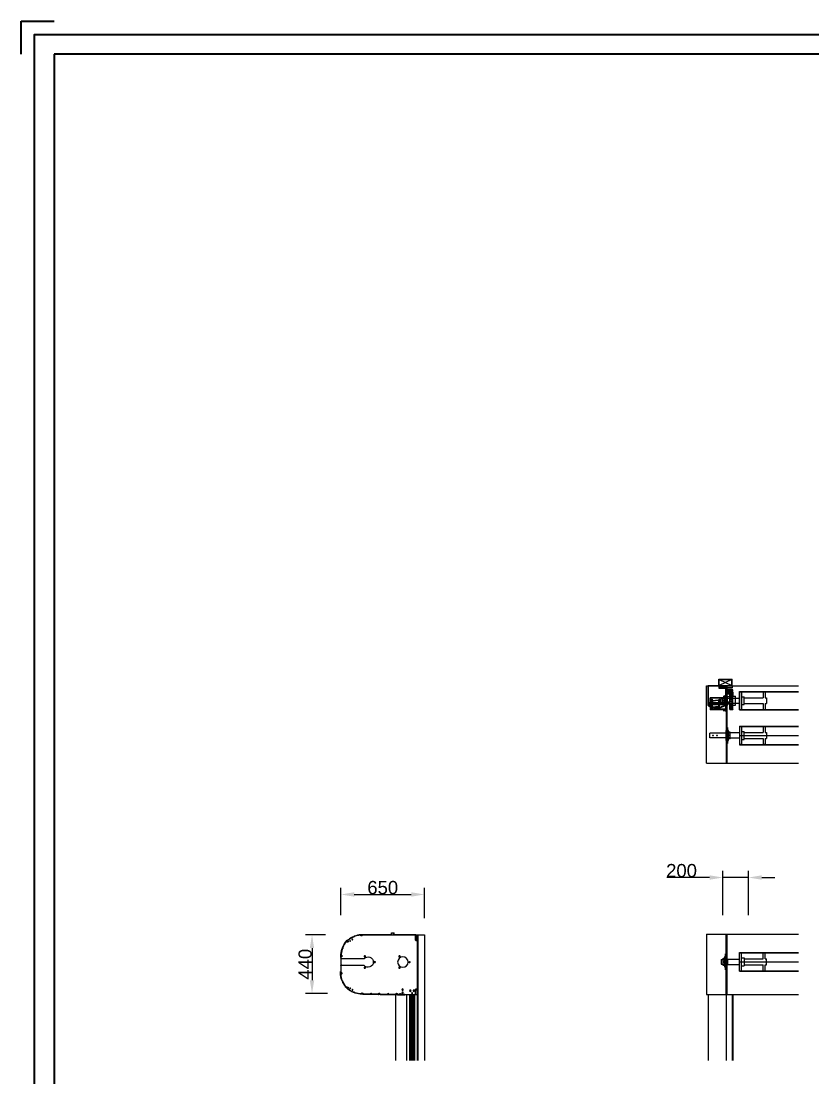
# Model space of a CAD drawing. Header units: millimetres. Extents: x 150937 to 394412, y 327166 to 584759.
# Drawn here: x 259113 to 265099, y 362355 to 370347 of the extents above; entities that cross this region are included whole.
import ezdxf

# ---------------------------------------------------------------- set-up
doc = ezdxf.new("R2010")
doc.units = ezdxf.units.MM
doc.linetypes.add('CENTER', pattern=[50.8, 31.75, -6.35, 6.35, -6.35])
doc.layers.add('4윤곽선', color=5, linetype='Continuous', lineweight=70)
doc.styles.get("Standard").update_dxf_attribs({"font": 'arial.ttf'})
doc.dimstyles.new('ISO-25', dxfattribs={"dimtxt": 2.5, "dimasz": 2.5, "dimexe": 1.25, "dimexo": 0.625, "dimtad": 1, "dimtxsty": 'Standard', "dimcen": 2.5, "dimadec": 0, "dimazin": 0, "dimtfac": 1, "dimtmove": 0, "dimatfit": 3, "dimfxl": 0, "dimarcsym": 0})

# ---------------------------------------------------------------- blocks, each defined once
blk = doc.blocks.new('shaft_Gear')
for p, q in [((-195, 22.5), (-205, 22.5)), ((-205, -22.5), (-205, 22.5)), ((-195, 22.5), (-195, 67)), ((-180, 67), (-195, 67)), ((-180, 22.5), (-180, 67)), ((-35, 22.5), (-180, 22.5)), ((-15, 30), (-35, 30)), ((-35, 30), (-35, -30)), ((-15, -67), (-15, 67)), ((0, 67), (-15, 67)), ((0, -67), (0, 67)), ((30, 20), (0, 20)), ((90, 20), (30, 20)), ((90, 20), (90, -20)), ((137.4, 17.5), (90, 17.5)), ((137.4, 17.5), (137.4, -17.5)), ((-195, -22.5), (-205, -22.5)), ((-195, -67), (-195, -22.5)), ((-180, -67), (-195, -67)), ((-35, -22.5), (-180, -22.5)), ((-180, -67), (-180, -22.5)), ((-15, -30), (-35, -30)), ((0, -67), (-15, -67)), ((30, -20), (0, -20)), ((90, -20), (30, -20)), ((137.4, -17.5), (90, -17.5))]:
    blk.add_line(p, q)
blk = doc.blocks.new('PF207')
at = {"color": 7, "linetype": 'Continuous', "lineweight": 25}
for p, q in [((-19.1, 37.4), (-19.1, 0)), ((-19.1, 0), (-19.1, -37.4)), ((-12.2, 0), (-19.1, 0)), ((-6.9, 61.1), (-12.2, 61.1)), ((-12.2, 0), (-12.2, 61.1)), ((-6.9, 0), (-12.2, 0)), ((-12.2, -61.1), (-12.2, 0)), ((-6.9, 61.1), (-6.9, 0)), ((-6.9, 0), (-6.9, -61.1)), ((0, 0), (-6.9, 0)), ((0, 0), (0, 37.4)), ((0, -37.4), (0, 0)), ((-12.2, -61.1), (-6.9, -61.1))]:
    blk.add_line(p, q, dxfattribs=at)
for start, end in [(93.91989, 104.27026), (75.72974, 86.08011), (255.72974, 266.08011), (273.91989, 284.27026)]:
    blk.add_arc((-9.5, 0), 38.6, start, end, dxfattribs=at)
blk = doc.blocks.new('SB207')
at = {"color": 7, "linetype": 'Continuous', "lineweight": 25}
for p, q in [((-32, 23.8), (-32, -23.8)), ((-30.9, 24.9), (-28.5, 24.9)), ((-30.9, 24.9), (-30.9, -24.9)), ((-28.4, 26.5), (-28.3, 26.6)), ((-28.4, 26.5), (-24.3, 26.5)), ((-28.4, 24.9), (-28.4, 26.5)), ((-28.4, 0), (-28.3, 0)), ((-28.3, 26.6), (-24.4, 26.6)), ((-27.8, 0), (-27.1, 1.3)), ((-27.1, -1.3), (-27.8, 0)), ((-27.1, 1.3), (-25.6, 1.3)), ((-25.6, 1.3), (-24.8, 0)), ((-24.8, 0), (-25.6, -1.3)), ((-24.3, 26.5), (-24.4, 26.6)), ((-24.3, 0), (-24.4, 0)), ((-24.3, 24.9), (-24.3, 26.5)), ((-24.2, 24.9), (-17, 24.9)), ((-17, 33.9), (-17, -33.9)), ((-15.7, 17.4), (-15.7, 17.3)), ((-14.1, 17.5), (-14.1, 17.4)), ((0, 33.9), (0, -33.9)), ((-30.9, -24.9), (-17, -24.9)), ((-25.6, -1.3), (-27.1, -1.3))]:
    blk.add_line(p, q, dxfattribs=at)
at = {"color": 8, "linetype": 'Continuous', "lineweight": 25, "flags": 128}
for points in [[(-14.9, 17.8), (-15.1, 17.8), (-15.3, 17.7), (-15.5, 17.6), (-15.6, 17.5), (-15.7, 17.4)], [(-14.9, 17.8), (-14.6, 17.8), (-14.4, 17.7), (-14.2, 17.6), (-14.1, 17.5), (-14.1, 17.4)]]:
    blk.add_lwpolyline(points, dxfattribs=at)
at = {"color": 7, "linetype": 'Continuous', "lineweight": 25}
for centre, radius, start, end in [((-30.9, 23.8), 1.11, 90, 180), ((-26.3, 0), 2.08, 0, 180), ((-26.3, 0), 2.08, 180, 0), ((-26.3, 0), 1.97, 0, 180), ((-26.3, 0), 1.97, 180, 0), ((-8.5, 17.9), 18.1, 113.39444, 118.07249), ((-14.9, 17.4), 0.797, 36.22504, 180), ((-14.9, 17.4), 0.797, 180, 217.84215), ((-8.5, 17.9), 18.1, 61.92751, 107.98835), ((-30.9, -23.8), 1.11, 180, 270), ((-8.5, -17.9), 18.1, 241.92751, 298.07249)]:
    blk.add_arc(centre, radius, start, end, dxfattribs=at)
for points, knots in [([(-28.5, 24.9), (-28.5, 24.9), (-28.5, 24.9), (-28.4, 24.9), (-28.4, 24.9), (-28.4, 24.9), (-28.4, 24.9), (-28.3, 24.9), (-28.2, 24.9), (-28.1, 24.9), (-27.9, 24.9), (-27.5, 24.8), (-27.2, 24.8), (-26.8, 24.8), (-26.4, 24.8), (-25.9, 24.8), (-25.5, 24.8), (-25.2, 24.8), (-24.8, 24.9), (-24.6, 24.9), (-24.5, 24.9), (-24.4, 24.9), (-24.3, 24.9), (-24.2, 24.9), (-24.2, 24.9), (-24.2, 24.9)], [0, 0, 0, 0, 0.020614, 0.041068, 0.061446, 0.081834, 0.102318, 0.122983, 0.153783, 0.184691, 0.246129, 0.307831, 0.369636, 0.432049, 0.494822, 0.557905, 0.621181, 0.684275, 0.747518, 0.810551, 0.842266, 0.87388, 0.916083, 0.957875, 1, 1, 1, 1]), ([(-24.2, 0), (-24.2, 0), (-24.2, 0.1), (-24.2, 0.3), (-24.2, 0.4), (-24.3, 0.5), (-24.3, 0.7), (-24.4, 0.9), (-24.6, 1.2), (-24.8, 1.5), (-25.1, 1.8), (-25.5, 2), (-25.9, 2.1), (-26.3, 2.1), (-26.7, 2.1), (-27.2, 2), (-27.5, 1.8), (-27.8, 1.5), (-28.1, 1.2), (-28.3, 0.9), (-28.4, 0.5), (-28.4, 0.3), (-28.5, 0.1), (-28.5, 0)], [0, 0, 0, 0, 0.020773, 0.041403, 0.061978, 0.082586, 0.103316, 0.124254, 0.186582, 0.249087, 0.311667, 0.374552, 0.437154, 0.499776, 0.561731, 0.625149, 0.687977, 0.750478, 0.81314, 0.875618, 0.917329, 0.958553, 1, 1, 1, 1]), ([(-28.5, 0), (-28.5, 0), (-28.5, -0.1), (-28.4, -0.3), (-28.4, -0.4), (-28.4, -0.5), (-28.3, -0.7), (-28.3, -0.9), (-28.1, -1.2), (-27.8, -1.5), (-27.5, -1.8), (-27.2, -2), (-26.8, -2.1), (-26.3, -2.1), (-25.9, -2.1), (-25.5, -2), (-25.1, -1.8), (-24.8, -1.5), (-24.6, -1.2), (-24.4, -0.9), (-24.3, -0.5), (-24.2, -0.3), (-24.2, -0.1), (-24.2, 0)], [0, 0, 0, 0, 0.02078, 0.041417, 0.061999, 0.082615, 0.103352, 0.124298, 0.186627, 0.249133, 0.3117, 0.374573, 0.437162, 0.499771, 0.561713, 0.625118, 0.687934, 0.750423, 0.813087, 0.875567, 0.917295, 0.958536, 1, 1, 1, 1]), ([(-15.7, 34.5), (-15.7, 34.5), (-15.7, 34.5), (-15.7, 34.5), (-15.6, 34.5), (-15.6, 34.5), (-15.5, 34.6), (-15.4, 34.6), (-15.2, 34.7), (-14.9, 34.8), (-14.6, 34.9), (-14.3, 35), (-14.2, 35.1), (-14.1, 35.1), (-14.1, 35.1), (-14.1, 35.1), (-14.1, 35.1)], [0, 0, 0, 0, 0.029313, 0.058422, 0.08764, 0.117277, 0.177636, 0.23897, 0.36673, 0.499166, 0.631346, 0.75887, 0.820337, 0.881188, 0.940729, 1, 1, 1, 1]), ([(-15.7, 17.3), (-15.7, 17.2), (-15.7, 17.2), (-15.7, 17.1), (-15.6, 17.1), (-15.6, 17), (-15.5, 16.9), (-15.4, 16.8), (-15.2, 16.7), (-14.9, 16.7), (-14.6, 16.8), (-14.3, 17), (-14.2, 17.2), (-14.1, 17.3), (-14.1, 17.4), (-14.1, 17.5), (-14.1, 17.6)], [0, 0, 0, 0, 0.02938, 0.058534, 0.087777, 0.117425, 0.177607, 0.238635, 0.366691, 0.49907, 0.631513, 0.759071, 0.820663, 0.881746, 0.940965, 1, 1, 1, 1]), ([(-14.1, 17.6), (-14.1, 17.6), (-14.1, 17.7), (-14.1, 17.8), (-14.2, 17.9), (-14.3, 18), (-14.4, 18), (-14.4, 18)], [0, 0, 0, 0, 0.196219, 0.397516, 0.604694, 0.818489, 1, 1, 1, 1])]:
    blk.add_open_spline(points, degree=3, knots=knots, dxfattribs=at)
blk = doc.blocks.new('bearing_pf207')
for name, p in [('SB207', (-1, 0)), ('PF207', (0, 0))]:
    blk.add_blockref(name, p)
blk = doc.blocks.new('C3DRUMLEFT')
for p, q in [((-194.4, 455.8), (501.7, 455.8)), ((-194.4, 455.8), (-194.4, 0)), ((-45, 0), (-45, 455.8)), ((-45, 455.8), (-45, 0)), ((-40, 0), (-40, 455.8)), ((-40, 455.8), (-40, 0)), ((55.6, 176.8), (55.6, 316.8)), ((55.6, 316.8), (501.7, 316.8)), ((55.6, 314.3), (501.7, 314.3)), ((55.6, 246.8), (501.7, 246.8)), ((55.6, 179.3), (501.7, 179.3)), ((55.6, 176.8), (501.7, 176.8)), ((-194.4, 0), (501.7, 0)), ((-180.6, 0), (-180.6, -500)), ((-44.8, 0), (-44.8, -500)), ((0, 0), (0, -500)), ((5.6, 0), (5.6, -500))]:
    blk.add_line(p, q)
at = {"xscale": -1}
blk.add_blockref('shaft_Gear', (55.6, 246.8), dxfattribs=at)
blk.add_blockref('bearing_pf207', (-38.1, 246.8))
blk = doc.blocks.new('sddcccc')
at = {"ltscale": 0.5}
for p, q in [((-32118.7, 13915), (-32118.7, 13914.1)), ((-32112.9, 13915.3), (-32118.4, 13915.3)), ((-32103.6, 13913.7), (-32118.4, 13913.8)), ((-32112.9, 13915.3), (-32112.4, 13914.8)), ((-32112.4, 13914.8), (-32111.9, 13915.3)), ((-32097.7, 13915.3), (-32111.9, 13915.3)), ((-32109.3, 13908.7), (-32109.3, 13909.2)), ((-32107.3, 13909.1), (-32107.3, 13908.6)), ((-32103.9, 13909.5), (-32106.8, 13909.6)), ((-32106.6, 13911.6), (-32103.8, 13911.5)), ((-32100.2, 13913.5), (-32038.9, 13913.5)), ((-32097.7, 13915.3), (-31973.6, 13915.3)), ((-32038.4, 13908.5), (-32038.4, 13913)), ((-32035.4, 13913), (-32035.4, 13908.5)), ((-32034.9, 13913.5), (-31973.5, 13913.5))]:
    blk.add_line(p, q, dxfattribs=at)
for centre, radius, start, end in [((-32118.4, 13915), 0.3, 90, 181.15622), ((-32118.4, 13914.1), 0.3, 180, 269.67136), ((-32106.8, 13909.1), 2.5, 86.60979, 176.60979), ((-32108.3, 13908.7), 1, 176.60979, 356.60979), ((-32106.8, 13909.1), 0.5, 86.60979, 176.60979), ((-32103.7, 13912.5), 3, 266.60979, 4.823), ((-32103.8, 13912.6), 1.11, 272.01301, 81.28653), ((-32099.8, 13912.6), 0.901, 112.32863, 173.60781), ((-32038.9, 13913), 0.5, 0, 90), ((-32036.9, 13908.5), 1.5, 180, 0), ((-32034.9, 13913), 0.5, 90, 180), ((-31973.6, 13914.4), 0.907, 270, 89.99748)]:
    blk.add_arc(centre, radius, start, end, dxfattribs=at)
blk = doc.blocks.new('fqwf')
for p, q in [((-32378.8, 14018.3), (-32378.8, 14019.2)), ((-32363.8, 14019.6), (-32378.5, 14019.5)), ((-32373, 14018), (-32378.5, 14018)), ((-32373, 14018), (-32372.5, 14018.5)), ((-32372.5, 14018.5), (-32372.1, 14018)), ((-32357.8, 14018), (-32372.1, 14018)), ((-32369.5, 14024.5), (-32369.4, 14024)), ((-32367.4, 14024.1), (-32367.5, 14024.6)), ((-32364, 14023.8), (-32366.9, 14023.7)), ((-32366.8, 14021.7), (-32363.9, 14021.8)), ((-32339, 14019.8), (-32360.3, 14019.8)), ((-32357.8, 14018), (-32303.7, 14018)), ((-32338.5, 14024.8), (-32338.5, 14020.3)), ((-32335.5, 14020.3), (-32335.5, 14024.8)), ((-32303.8, 14019.8), (-32335, 14019.8))]:
    blk.add_line(p, q)
for centre, radius, start, end in [((-32378.5, 14019.2), 0.3, 90.32864, 180), ((-32378.5, 14018.3), 0.3, 178.84378, 270), ((-32368.5, 14024.6), 1, 3.39021, 183.39021), ((-32366.9, 14024.2), 2.5, 183.39021, 273.39021), ((-32366.9, 14024.2), 0.5, 183.39021, 273.39021), ((-32363.8, 14020.8), 3, 355.177, 93.39021), ((-32363.9, 14020.7), 1.11, 278.71347, 87.98699), ((-32359.9, 14020.6), 0.901, 186.39219, 247.67137), ((-32339, 14020.3), 0.5, 270, 0), ((-32337, 14024.8), 1.5, 0, 180), ((-32335, 14020.3), 0.5, 180, 270), ((-32303.7, 14018.9), 0.907, 270.00252, 95.57572)]:
    blk.add_arc(centre, radius, start, end)
blk = doc.blocks.new('drum up cover')
for p, q in [((-248.4, 1.2), (-476.8, 1.2)), ((-476.8, 1.2), (-476.8, 0)), ((-247.2, 0), (-476.8, 0)), ((-411.8, 0), (-247.2, 0)), ((-228.4, 16.2), (-248.4, 16.2)), ((-248.4, 1.2), (-248.4, 16.2)), ((-229.6, 15), (-247.2, 15)), ((-247.2, 0), (-247.2, 15)), ((-229.6, 0), (-229.6, 15)), ((-229.6, 0), (0, 0)), ((0, 0), (-229.6, 0)), ((-228.4, 1.2), (-228.4, 16.2)), ((0, 1.2), (-228.4, 1.2)), ((0, 1.2), (0, 0))]:
    blk.add_line(p, q)
blk = doc.blocks.new('side')
for p, q in [((-113.5, 161.6), (-98.4, 161.6)), ((-113.4, 161.6), (-113.4, -202.4)), ((-108.4, 161.6), (-108.4, -202.4)), ((-98.4, 204.6), (-98.4, 164.6)), ((-98.4, 204.6), (304.4, 204.6)), ((-98.4, 184.6), (-93.4, 184.6)), ((-98.4, 164.6), (-93.4, 164.6)), ((-98.4, 164.6), (-98.4, 161.6)), ((-93.4, 204.6), (-93.4, 164.6)), ((319.9, 204.6), (333.6, 204.6)), ((368.5, 194), (369.2, 192.2)), ((377, 188.6), (378.8, 189.2)), ((454.7, 109.5), (453.9, 107.7)), ((456.9, 99.6), (458.6, 98.8)), ((17.5, 43.3), (32.5, 43.3)), ((25, 35.8), (25, 50.8)), ((205.5, 0), (220.5, 0)), ((280.5, 43.3), (295.5, 43.3)), ((288, 35.8), (288, 50.8)), ((293.6, 25), (467.4, 25)), ((467.4, 25), (467.4, 30)), ((468.4, 37.5), (468.4, 31)), ((-57.5, 0), (-42.5, 0)), ((17.5, -43.3), (32.5, -43.3)), ((25, -50.8), (25, -35.8)), ((280.5, -43.3), (295.5, -43.3)), ((288, -50.8), (288, -35.8)), ((293.6, -25), (461.9, -25)), ((467.4, -25.6), (463.4, -25.6)), ((468.4, -26.6), (468.3, -76.9)), ((452.2, -150.1), (452.9, -151.9)), ((457.7, -141.6), (455.9, -142.3)), ((-98.4, -202.4), (-113.4, -202.4)), ((-98.4, -205.4), (-98.4, -202.4)), ((-98.4, -205.4), (-98.4, -245)), ((-93.4, -205.4), (-98.4, -205.4)), ((-93.4, -219.9), (-98.4, -219.9)), ((-93.4, -205.4), (-93.4, -245)), ((107.8, -242.2), (107.8, -238.2)), ((112.8, -238.2), (112.8, -242.2)), ((238, -240.4), (238, -236.4)), ((243, -236.4), (243, -240.4)), ((363.3, -230), (362.4, -231.7)), ((373.1, -227.8), (371.4, -227)), ((16.5, -245), (-98.4, -245)), ((17.5, -244), (17.5, -240)), ((22.5, -240), (22.5, -244)), ((23.5, -245), (40.2, -245)), ((106.8, -243.2), (55.7, -243.1)), ((170.7, -243.2), (113.8, -243.2)), ((237, -241.4), (186.1, -241.4)), ((300.7, -241.4), (244, -241.4))]:
    blk.add_line(p, q)
for points in [[(369.3, 196, 0.205791), (368.7, 196.6, 0.10227), (305.2, 209), (304.7, 208.5), (304.2, 209), (298.7, 208.9, 0.414531), (298.4, 208.5), (298.4, 207.2, 0.413011), (298.7, 206.9), (300.5, 206.9, -0.020164), (313.3, 206.9, -1.006358), (313.4, 204.7), (310.4, 204.8, 0.402313), (307.9, 202.4), (307.8, 201.9, 1), (309.8, 201.8), (309.8, 202.3, -0.402313), (310.4, 202.8), (313.4, 202.7, 0.417849), (316.4, 205.7, -0.356794), (316.9, 206.7, -0.083374), (367.9, 194.7, -0.204838), (368.4, 194.2), (369.1, 192.4, 0.200213), (369.7, 191.8, -0.011488), (376.2, 188.8, 0.200213), (376.9, 188.7), (378.8, 189.3, -0.204838), (379.5, 189.3, -0.087572), (423.2, 155.9, 0.914491), (424.7, 157.2, 0.087871), (380.4, 191.1, 0.205791), (379.6, 191.2), (377.8, 190.5, -0.201227), (377, 190.6, 0.011335), (370.5, 193.6, -0.201227), (370, 194.2)], [(456.6, 110.2, 0.205791), (456.6, 111, 0.10227), (420.4, 164.6), (419.7, 164.6), (419.7, 165.3), (415.7, 169.1, 0.414531), (415.3, 169.1), (414.3, 168.1, 0.413011), (414.3, 167.7), (415.6, 166.4, -0.020164), (424.6, 157.4, -1.006358), (423.1, 155.8), (421.1, 158, 0.402313), (417.6, 158.1), (417.2, 157.7, 1), (418.6, 156.2), (418.9, 156.6, -0.402313), (419.6, 156.6), (421.7, 154.4, 0.417849), (426, 154.4, -0.356794), (427.1, 154.7, -0.083374), (454.7, 110.3, -0.204838), (454.7, 109.5), (453.9, 107.7, 0.200213), (453.9, 106.9, -0.011488), (456.4, 100.2, 0.200213), (456.9, 99.6), (458.6, 98.8, -0.204838), (459.2, 98.2, -0.087572), (466.5, 43.7, 0.914491), (468.5, 43.6, 0.087871), (461, 98.9, 0.205791), (460.5, 99.5), (458.8, 100.3, -0.201227), (458.3, 100.9, 0.011335), (455.8, 107.6, -0.201227), (455.8, 108.4)], [(459.5, -142.4, 0.205791), (460.1, -141.9, 0.10227), (472.5, -78.3), (472, -77.9), (472.5, -77.4), (472.4, -71.8, 0.414531), (472, -71.5), (470.7, -71.6, 0.413011), (470.4, -71.9), (470.4, -73.7, -0.020164), (470.4, -86.4, -1.006358), (468.2, -86.5), (468.3, -83.5, 0.402313), (465.9, -81), (465.4, -81, 1), (465.3, -83), (465.8, -83, -0.402313), (466.3, -83.5), (466.2, -86.5, 0.417849), (469.2, -89.6, -0.356794), (470.2, -90.1, -0.083374), (458.3, -141, -0.204838), (457.7, -141.6), (455.9, -142.3, 0.200213), (455.3, -142.8, -0.011488), (452.3, -149.3, 0.200213), (452.2, -150.1), (452.9, -151.9, -0.204838), (452.8, -152.7, -0.087572), (419.4, -196.3, 0.914491), (420.7, -197.9, 0.087871), (454.6, -153.5, 0.205791), (454.7, -152.8), (454, -150.9, -0.201227), (454.1, -150.2, 0.011335), (457.1, -143.7, -0.201227), (457.7, -143.1)], [(373.8, -229.7, 0.205791), (374.6, -229.7, 0.10227), (428.3, -193.5), (428.3, -192.8), (429, -192.8), (432.8, -188.7, 0.414531), (432.7, -188.3), (431.8, -187.4, 0.413011), (431.3, -187.4), (430.1, -188.7, -0.020164), (421.1, -197.7, -1.006358), (419.4, -196.2), (421.6, -194.1, 0.402313), (421.7, -190.7), (421.4, -190.3, 1), (419.9, -191.6), (420.2, -192, -0.402313), (420.2, -192.7), (418, -194.8, 0.417849), (418, -199.1, -0.356794), (418.3, -200.2, -0.083374), (373.9, -227.8, -0.204838), (373.1, -227.8), (371.4, -227, 0.200213), (370.6, -227, -0.011488), (363.9, -229.4, 0.200213), (363.3, -230), (362.4, -231.7, -0.204838), (361.8, -232.2, -0.087572), (307.4, -239.6, 0.914491), (307.2, -241.6, 0.087871), (362.5, -234.1, 0.205791), (363.1, -233.6), (364, -231.8, -0.201227), (364.5, -231.3, 0.011335), (371.3, -228.9, -0.201227), (372, -228.9)]]:
    blk.add_lwpolyline(points, format="xyb", close=True)
for centre, radius in [((382.1, 171.1), 3.25), ((398.3, 159.3), 3.25), ((-50, 0), 4.25), ((0, 0), 39.5), ((25, 43.3), 4.25), ((25, 43.3), 4.25), ((25, 43.3), 4.25), ((25, 43.3), 4.25), ((213, 0), 4.25), ((288, 43.3), 4.25), ((288, 43.3), 4.25), ((288, 43.3), 4.25), ((288, 43.3), 4.25), ((25, -43.3), 4.25), ((25, -43.3), 4.25), ((288, -43.3), 4.25), ((288, -43.3), 4.25), ((-82.4, -217), 5.25), ((-69.4, -235), 4.1), ((-56.4, -217), 5.25), ((2.2, -207.5), 5.25), ((2.2, -232.5), 5.25), ((380.8, -209.2), 3.25), ((397.7, -198.4), 3.25)]:
    blk.add_circle(centre, radius)
for centre, radius, start, end in [((304.4, 203.6), 1, 7.37594, 90), ((312.2, 204.6), 6.79, 187.37594, 352.62406), ((319.9, 203.6), 1, 90, 172.62406), ((306.9, 48.9), 158, 67.27313, 80.29363), ((367.6, 193.7), 1, 20.96829, 67.27313), ((370.1, 192.6), 1, 200.96829, 246.2549), ((306.9, 48.9), 156, 63.62222, 66.2549), ((376.7, 189.5), 1, 243.62222, 288.90883), ((379.2, 188.3), 1, 62.60399, 108.90883), ((309.3, 52.6), 153.7, 45.81394, 62.74574), ((421.2, 156.5), 6.79, 134.81477, 328.17634), ((415.7, 162), 1, 314.81477, 45.81394), ((308.6, 50.1), 158, 22.36565, 40.63388), ((454.9, 107.3), 1, 156.06081, 201.34742), ((308.6, 50.1), 156, 18.71474, 21.34742), ((453.8, 109.9), 1, 336.06081, 22.36565), ((457.3, 100.5), 1, 198.71474, 244.00135), ((458.2, 97.9), 1, 17.69651, 64.00135), ((311.5, 50.8), 155.1, 0.79875, 17.79118), ((263, 0), 39.5, 39.26525, 320.73475), ((263, 0), 39.5, 39.26525, 320.73475), ((466.3, 45.2), 6.79, 95.58728, 277.90172), ((465.6, 52.9), 1, 275.58728, 0.79875), ((467.4, 37.5), 1, 0, 97.90172), ((467.4, 31), 1, 270, 0), ((467.3, -84.7), 6.79, 90.52369, 282.56647), ((463.7, -22.8), 2.84, 230.30861, 263.44413), ((467.3, -76.9), 1, 270.52369, 359.88057), ((467.4, -26.6), 1, 359.88057, 89.99957), ((319, -84.1), 150.4, 315.25365, 332.85753), ((453.2, -149.8), 1, 153.62222, 198.90883), ((312.5, -80), 156, 333.62222, 336.2549), ((451.9, -152.2), 1, 332.60399, 18.90883), ((456.2, -143.2), 1, 110.96829, 156.2549), ((457.3, -140.7), 1, 290.96829, 337.27313), ((312.5, -80), 158, 337.27313, 355.50895), ((469, -92.3), 1, 355.50895, 102.56647), ((20, -240), 2.5, 0, 180), ((47.9, -243), 6.79, 6.40444, 187.29437), ((110.3, -238.2), 2.5, 0, 180), ((178.4, -241.7), 6.79, 9.81932, 183.92257), ((240.5, -236.4), 2.5, 0, 180), ((308.4, -239.9), 6.79, 10.21675, 183.76272), ((316.1, -238.6), 1, 190.21675, 270.31625), ((315.3, -88.2), 151.3, 270.31625, 287.9171), ((361.5, -231.3), 1, 287.69651, 334.00135), ((364.2, -230.4), 1, 108.71474, 154.00135), ((313.8, -81.7), 156, 288.71474, 291.34742), ((370.9, -227.9), 1, 66.06081, 111.34742), ((373.5, -226.9), 1, 246.06081, 292.36565), ((313.8, -81.7), 158, 292.36565, 310.31084), ((419.9, -195.1), 6.79, 48.51932, 234.26232), ((415.4, -201.4), 1, 310.31084, 54.26232), ((425.1, -189.3), 1, 228.51932, 315.25365), ((16.5, -244), 1, 270, 0), ((23.5, -244), 1, 180, 270), ((40.2, -244), 1, 270, 7.29437), ((55.7, -242.1), 1, 186.40444, 269.91258), ((106.8, -242.2), 1, 269.91258, 359.99127), ((113.8, -242.2), 1, 180, 270), ((170.7, -242.2), 1, 270, 3.92257), ((186.1, -240.4), 1, 189.81932, 269.90851), ((237, -240.4), 1, 269.90851, 359.99086), ((244, -240.4), 1, 180, 270), ((300.7, -240.4), 1, 270, 3.76272)]:
    blk.add_arc(centre, radius, start, end)
blk.add_blockref('drum up cover', (314.3, 205.2))
for p, rotation in [((-13445.1, -32060), 270), ((-31926.6, 13670.2), 180), ((-31796.4, 13672), 180)]:
    blk.add_blockref('sddcccc', p, dxfattribs=dict(rotation=rotation))
at = {"xscale": -1}
blk.add_blockref('fqwf', (-32316.9, -14264.8), dxfattribs=at)
blk = doc.blocks.new('C3SIDE')
for p, q in [((-15, 449.6), (0, 449.6)), ((-15, 449.6), (-15, 409.6)), ((-15, 409.6), (0, 409.6)), ((-3.1, 35), (-3.1, 451.4)), ((0, -500), (0, 453.2)), ((0, 452), (0, -500)), ((0, 450.2), (50, 450.2)), ((0, 449.6), (0, 409.6)), ((50, 452), (50, -500)), ((-168, 0), (-168, -500)), ((-83.1, -500), (-83.1, 0)), ((-61.6, -500), (-61.6, 0)), ((-61.5, 0), (-61.5, -500)), ((-58.3, -500), (-58.3, 0)), ((-54.8, -500), (-54.8, 0)), ((-47.2, -500), (-47.2, 0)), ((-39.6, -500), (-39.6, 0)), ((-32, -500), (-32, 0)), ((-29.9, -500), (-29.9, 0)), ((-26.6, -500), (-26.6, 0)), ((-26.5, 0), (-26.5, -500)), ((-15, 35), (0, 35)), ((-15, 35), (-15, 0)), ((-15, 0), (0, 0)), ((-3.1, -500), (-3.1, 0)), ((0, 35), (0, 0))]:
    blk.add_line(p, q)
at = {"xscale": -1}
blk.add_blockref('side', (-113.4, 245), dxfattribs=at)
blk = doc.blocks.new('A$C7437e431')
for p, q in [((1.8, 4.7), (0, 0.8)), ((0.1, 0.5), (1.1, 0)), ((1.4, 0.1), (2, 1.4)), ((2.3, 4.9), (1.8, 4.7)), ((2.2, 5.4), (2.3, 4.9)), ((9.4, 11.9), (6.6, 6.8)), ((7.4, 4.2), (7.8, 4)), ((8, 6.1), (10.8, 11.2)), ((8.5, 5.4), (8.2, 5.5)), ((35, 45.6), (33.5, 45.7)), ((34.5, 44.5), (36, 44.4)), ((40.5, 51.3), (40.3, 49.8)), ((41.3, 48.5), (41.5, 50.1))]:
    blk.add_line(p, q)
for centre, radius, start, end in [((0.2, 0.7), 0.234, 155.33713, 245.39929), ((1.2, 0.2), 0.234, 245.39929, 335.16402), ((114.7, -49), 123.4, 151.2961, 155.91661), ((114.7, -49), 125, 130.85891, 154.2162), ((8.4, 5.9), 1.95, 153.19066, 240.85287), ((114.7, -49), 123.4, 149.98855, 151.2961), ((8.6, 12.2), 0.898, 338.24943, 154.53171), ((8.2, 4.7), 0.781, 240.85287, 60.85287), ((8.4, 5.9), 0.391, 153.19066, 240.85287), ((114.7, -49), 123.4, 130.89028, 148.71201), ((9.9, 15.1), 0.704, 176.5717, 255.11602), ((8.7, 12.3), 2.34, 333.19066, 63.90082), ((33.5, 45), 0.781, 84.34442, 130.85891), ((34.4, 43.7), 0.781, 84.58544, 130.89028), ((35.1, 46.4), 0.781, 264.34442, 309.85455), ((114.7, -49), 123.4, 127.25687, 129.85455), ((36.1, 45.1), 0.781, 264.58544, 309.87205), ((114.7, -49), 121.9, 127.23937, 129.87205), ((39.5, 49.9), 0.781, 307.25687, 352.767), ((41.3, 51.2), 0.781, 126.25252, 172.767), ((114.7, -49), 125, 106.16552, 126.25252), ((40.5, 48.7), 0.781, 307.23937, 352.52598), ((42.2, 50), 0.781, 126.22114, 172.52598), ((114.7, -49), 123.4, 106.2022, 126.22114), ((80, 70.3), 0.788, 288.39644, 98.16695)]:
    blk.add_arc(centre, radius, start, end)
blk = doc.blocks.new('A$C5c76731f')
for p, q in [((0, 0), (0, -50)), ((100, 0), (0, 0)), ((100, 0), (100, -50)), ((100, -50), (0, -50)), ((2.3, -2.3), (2.3, -47.7)), ((97.7, -2.3), (2.3, -2.3)), ((97.7, -47.7), (2.3, -2.3)), ((2.3, -47.7), (97.7, -2.3)), ((97.7, -47.7), (2.3, -47.7)), ((97.7, -2.3), (97.7, -47.7))]:
    blk.add_line(p, q)
blk = doc.blocks.new('100x50pipe')
blk.add_blockref('A$C5c76731f', (0, 0))
blk = doc.blocks.new('shaft_Weight')
for p, q in [((-195, 22.5), (-205, 22.5)), ((-205, -22.5), (-205, 22.5)), ((-195, 22.5), (-195, 67)), ((-180, 67), (-195, 67)), ((-180, 22.5), (-180, 67)), ((-35, 22.5), (-180, 22.5)), ((-15, 30), (-35, 30)), ((-35, 30), (-35, -30)), ((-15, -67), (-15, 67)), ((0, 67), (-15, 67)), ((0, -67), (0, 67)), ((0, 20), (68.4, 20)), ((68.4, 20), (68.4, 17.5)), ((68.4, 17.5), (225, 17.5)), ((225, 17.5), (225, -17.5)), ((-195, -22.5), (-205, -22.5)), ((-195, -67), (-195, -22.5)), ((-180, -67), (-195, -67)), ((-35, -22.5), (-180, -22.5)), ((-180, -67), (-180, -22.5)), ((-15, -30), (-35, -30)), ((0, -67), (-15, -67)), ((0, -20), (68.4, -20)), ((68.4, -17.5), (225, -17.5)), ((68.4, -17.5), (68.4, -20))]:
    blk.add_line(p, q)
for centre in [(170, 0), (200, 0)]:
    blk.add_circle(centre, 3)
blk = doc.blocks.new('pully bracket')
for p, q in [((-98.5, 3), (-98.5, 120)), ((-53.5, 120), (-98.5, 120)), ((-95.5, 0), (-95.5, 117)), ((-53.5, 117), (-95.5, 117)), ((-53.5, 120), (-8.5, 120)), ((-53.5, 117), (-11.5, 117)), ((-11.5, 0), (-11.5, 117)), ((-8.5, 3), (-8.5, 120)), ((-98.5, 3), (-115.5, 3)), ((-115.5, 3), (-115.5, 0)), ((-95.5, 0), (-115.5, 0)), ((-112.2, 0), (-112.2, 3)), ((-101.8, 0), (-101.8, 3)), ((-11.5, 0), (8.5, 0)), ((-8.5, 3), (8.5, 3)), ((-5.2, 0), (-5.2, 3)), ((5.2, 0), (5.2, 3)), ((8.5, 3), (8.5, 0))]:
    blk.add_line(p, q)
at = {"color": 1, "linetype": 'CENTER'}
for p, q in [((-107, -8.3), (-107, 22)), ((0, -8.3), (0, 22))]:
    blk.add_line(p, q, dxfattribs=at)
blk = doc.blocks.new('pully')
at = {"color": 1, "linetype": 'CENTER'}
for p, q in [((141.9, 0), (0, 0)), ((9.7, 9), (9.7, -9))]:
    blk.add_line(p, q, dxfattribs=at)
at = {"lineweight": 30}
for p, q in [((1.7, 4), (1.7, -4)), ((136.7, 6), (3.7, 6)), ((149.7, 5), (136.7, 5)), ((150.7, 4), (136.7, 4)), ((150.7, 4), (150.7, -4)), ((151.7, 3), (151.7, -3)), ((136.7, -6), (3.7, -6)), ((150.7, -4), (136.7, -4)), ((149.7, -5), (136.7, -5))]:
    blk.add_line(p, q, dxfattribs=at)
for p, q in [((25.5, 6), (25.5, -6)), ((27, 35), (27, -5)), ((30, 35), (27, 35)), ((27, 30), (27, -5)), ((30, 35), (30, -5)), ((32, 25), (30, 35)), ((32, 25), (57, 25)), ((32, 25), (32, -5)), ((82, 25), (57, 25)), ((82, 25), (84, 35)), ((82, 25), (82, -25)), ((84, 35), (84, -5)), ((84, 35), (87, 35)), ((87, 35), (87, -5)), ((87, 30), (87, -5)), ((88.5, 6), (88.5, -6)), ((27, -30), (27, -5)), ((27, -35), (27, -9)), ((30, -35), (27, -35)), ((30, -35), (30, -5)), ((32, -25), (30, -35)), ((32, -25), (32, -5)), ((32, -25), (57, -25)), ((82, -25), (57, -25)), ((82, -25), (84, -35)), ((84, -35), (84, -5)), ((84, -35), (87, -35)), ((87, -30), (87, -5)), ((87, -35), (87, -9))]:
    blk.add_line(p, q)
at = {"color": 254}
blk.add_line((136.7, 6), (136.7, -6), dxfattribs=at)
at = {"lineweight": 30}
blk.add_circle((9.7, 0), 2, dxfattribs=at)
for centre, start, end in [((3.7, 4), 90, 180), ((3.7, -4), 180, 270), ((149.7, -3), 270, 0)]:
    blk.add_arc(centre, 2, start, end, dxfattribs=at)
at = {"color": 254}
blk.add_arc((149.7, 3), 2, 0, 90, dxfattribs=at)
blk = doc.blocks.new('기어1')
for p, q in [((-35257.3, 14473.7), (-35260.8, 14473.7)), ((-35260.8, 14473.7), (-35260.8, 14371.5)), ((-35260.8, 14469.6), (-35260.8, 14473.7)), ((-35257.3, 14473.7), (-35257.3, 14339.2)), ((-35255.3, 14470.2), (-35257.3, 14470.2)), ((-35237.3, 14473.7), (-35255.3, 14473.7)), ((-35255.3, 14473.7), (-35255.3, 14339.2)), ((-35255.3, 14473.7), (-35255.3, 14339.2)), ((-35237.3, 14471), (-35255.3, 14471)), ((-35237.3, 14470.6), (-35255.3, 14470.6)), ((-35237.3, 14466.2), (-35255.3, 14466.2)), ((-35237.3, 14465.4), (-35255.3, 14465.4)), ((-35237.3, 14473.7), (-35237.3, 14339.2)), ((-35280.8, 14441.5), (-35280.8, 14371.5)), ((-35260.8, 14441.5), (-35280.8, 14441.5)), ((-35260.8, 14426.5), (-35280.8, 14426.5)), ((-35260.8, 14386.5), (-35280.8, 14386.5)), ((-35237.3, 14458.9), (-35255.3, 14458.9)), ((-35237.3, 14457.9), (-35255.3, 14457.9)), ((-35237.3, 14449.8), (-35255.3, 14449.8)), ((-35237.3, 14448.5), (-35255.3, 14448.5)), ((-35237.3, 14438.9), (-35255.3, 14438.9)), ((-35237.3, 14437.4), (-35255.3, 14437.4)), ((-35237.3, 14426.8), (-35255.3, 14426.8)), ((-35237.3, 14425.2), (-35255.3, 14425.2)), ((-35237.3, 14413.9), (-35255.3, 14413.9)), ((-35237.3, 14413.9), (-35255.3, 14413.9)), ((-35237.3, 14412.2), (-35255.3, 14412.2)), ((-35237.3, 14412.2), (-35255.3, 14412.2)), ((-35237.3, 14400.7), (-35255.3, 14400.7)), ((-35237.3, 14400.7), (-35255.3, 14400.7)), ((-35237.3, 14399.1), (-35255.3, 14399.1)), ((-35237.3, 14399), (-35255.3, 14399)), ((-35237.3, 14387.7), (-35255.3, 14387.7)), ((-35237.3, 14386.2), (-35255.3, 14386.2)), ((-35260.8, 14371.5), (-35280.8, 14371.5)), ((-35260.8, 14339.2), (-35260.8, 14371.5)), ((-35257.3, 14339.2), (-35260.8, 14339.2)), ((-35255.3, 14342.7), (-35257.3, 14342.7)), ((-35237.3, 14375.5), (-35255.3, 14375.5)), ((-35237.3, 14374), (-35255.3, 14374)), ((-35237.3, 14364.4), (-35255.3, 14364.4)), ((-35237.3, 14363.2), (-35255.3, 14363.2)), ((-35237.3, 14355), (-35255.3, 14355)), ((-35237.3, 14354.1), (-35255.3, 14354.1)), ((-35237.3, 14347.5), (-35255.3, 14347.5)), ((-35237.3, 14346.8), (-35255.3, 14346.8)), ((-35237.3, 14342.4), (-35255.3, 14342.4)), ((-35237.3, 14341.9), (-35255.3, 14341.9)), ((-35237.3, 14339.2), (-35255.3, 14339.2)), ((-35237.3, 14339.2), (-35237.3, 14339.2))]:
    blk.add_line(p, q)
blk = doc.blocks.new('spracket')
at = {"xscale": -1}
blk.add_blockref('기어1', (-35280.8, -14406.5), dxfattribs=at)
blk = doc.blocks.new('A$Caf59d3ef')
for p, q in [((0, 0.4), (0, 15.4)), ((0, 15.4), (100, 15)), ((0, 0.4), (100, 0)), ((100, 0), (100, 15))]:
    blk.add_line(p, q)
blk = doc.blocks.new('k-6')
for p, q in [((-36507, 17321.9), (-36507, 17315.9)), ((-36507, 17315.9), (-36506.5, 17315.4)), ((-36506.5, 17315.4), (-36507, 17314.9)), ((-36507, 17314.9), (-36507, 17302.3)), ((-36507, 17302.3), (-36507, 17278.1)), ((-36507, 17296.9), (-36507, 17278.1)), ((-36505, 17322.4), (-36506.5, 17322.4)), ((-36506.5, 17277.6), (-36490, 17277.6)), ((-36505, 17322.4), (-36504.2, 17322.4)), ((-36505, 17319.9), (-36505, 17302.3)), ((-36505, 17302.3), (-36505, 17299.4)), ((-36505, 17299.4), (-36503, 17297.4)), ((-36505, 17295.1), (-36505, 17281.1)), ((-36505, 17281.1), (-36490, 17281.1)), ((-36504.5, 17320.4), (-36504.2, 17320.4)), ((-36500.5, 17295.6), (-36504.5, 17295.6)), ((-36500.5, 17295.6), (-36504, 17295.6)), ((-36503.7, 17321.9), (-36503.7, 17320.9)), ((-36498.2, 17297.4), (-36503, 17297.4)), ((-36498.2, 17297.4), (-36503, 17297.4)), ((-36498.2, 17295.6), (-36500.5, 17295.6)), ((-36497.7, 17296.9), (-36497.7, 17296.1)), ((-36490, 17281.1), (-36489.5, 17280.6)), ((-36490, 17277.6), (-36489.5, 17278.1)), ((-36489, 17281.1), (-36489.5, 17280.6)), ((-36489, 17277.6), (-36489.5, 17278.1)), ((-36474, 17281.1), (-36489, 17281.1)), ((-36472.5, 17277.6), (-36489, 17277.6)), ((-36481.3, 17296.9), (-36481.3, 17296.1)), ((-36480.8, 17297.4), (-36476, 17297.4)), ((-36480.8, 17297.4), (-36476, 17297.4)), ((-36480.8, 17295.6), (-36478.5, 17295.6)), ((-36478.5, 17295.6), (-36475, 17295.6)), ((-36478.5, 17295.6), (-36474.5, 17295.6)), ((-36474, 17299.4), (-36476, 17297.4)), ((-36475.3, 17321.9), (-36475.3, 17320.9)), ((-36474, 17322.4), (-36474.8, 17322.4)), ((-36474.5, 17320.4), (-36474.8, 17320.4)), ((-36474, 17322.4), (-36472.5, 17322.4)), ((-36474, 17319.9), (-36474, 17302.3)), ((-36474, 17302.3), (-36474, 17299.4)), ((-36474, 17295.1), (-36474, 17281.1)), ((-36472, 17315.9), (-36472.5, 17315.4)), ((-36472.5, 17315.4), (-36472, 17314.9)), ((-36472, 17321.9), (-36472, 17315.9)), ((-36472, 17314.9), (-36472, 17302.3)), ((-36472, 17302.3), (-36472, 17278.1)), ((-36472, 17296.9), (-36472, 17278.1))]:
    blk.add_line(p, q)
for centre, start, end in [((-36506.5, 17321.9), 90, 180), ((-36506.5, 17278.1), 180, 270), ((-36504.5, 17319.9), 90, 180), ((-36504.5, 17295.1), 90, 180), ((-36504.2, 17321.9), 0, 90), ((-36504.2, 17320.9), 270, 0), ((-36498.2, 17296.9), 360, 90), ((-36498.2, 17296.1), 270, 360), ((-36480.8, 17296.9), 90, 180), ((-36480.8, 17296.1), 180, 270), ((-36474.8, 17321.9), 90, 180), ((-36474.8, 17320.9), 180, 270), ((-36474.5, 17319.9), 0, 90), ((-36474.5, 17295.1), 0, 90), ((-36472.5, 17321.9), 0, 90), ((-36472.5, 17278.1), 270, 0)]:
    blk.add_arc(centre, 0.5, start, end)
blk = doc.blocks.new('C-3 UP LEFT')
for p, q in [((-194.4, 0), (501.7, 0)), ((-194.4, -586), (-194.4, 0)), ((-72.3, 0), (-180.6, 0)), ((-180.6, -150.3), (-180.6, 0)), ((-95, 0), (-40, 0)), ((-95, 0), (-95, -5)), ((-72.3, -1.2), (-72.3, 0)), ((-71.8, 0), (-0.5, 0)), ((-40, 0), (-40, -583.5)), ((-72.3, -1.2), (-179.4, -1.2)), ((-179.4, -149.6), (-179.4, -1.2)), ((-100, -15), (-100, -20)), ((-100, -15), (-45, -15)), ((-100, -20), (-45, -20)), ((-95, -5), (-45, -5)), ((-72.3, -3.5), (-72.3, -0.5)), ((-62.3, -4), (-71.8, -4)), ((-61.8, -3.5), (-62.3, -4)), ((-61.3, -4), (-61.8, -3.5)), ((-53.7, -4), (-61.3, -4)), ((-53, -4.3), (-48.6, -8.7)), ((-48.3, -43.5), (-48.3, -9.4)), ((-47.8, -44), (-48.3, -43.5)), ((-48.3, -44.5), (-47.8, -44)), ((-48.3, -80.5), (-48.3, -44.5)), ((-45.3, -26.5), (-44.8, -26)), ((-44.8, -27), (-45.3, -26.5)), ((-45.3, -61.5), (-44.8, -61)), ((-44.8, -62), (-45.3, -61.5)), ((-45, -5), (-45, -15)), ((-45, -20), (-45, -583.5)), ((-44.8, -6), (-44.8, -26)), ((-44.8, -61), (-44.8, -27)), ((-44.8, -27), (-44.8, -43.5)), ((-44.8, -43.5), (-44.3, -44)), ((-44.3, -44), (-44.8, -44.5)), ((-44.8, -44.5), (-44.8, -61)), ((-44.8, -62), (-44.8, -79.2)), ((-20.1, -26.5), (-44.3, -26.5)), ((-44.3, -61.5), (-25.5, -61.5)), ((-0.5, -3), (-41.8, -3)), ((-41.8, -44), (-41.3, -43.5)), ((-41.3, -44.5), (-41.8, -44)), ((-41.3, -43.5), (-41.3, -28.5)), ((-41.3, -28.5), (-27.3, -28.5)), ((-41.3, -59.5), (-41.3, -44.5)), ((-27.3, -59.5), (-41.3, -59.5)), ((-26.8, -29), (-26.8, -33)), ((-26.8, -33), (-26.8, -35.3)), ((-26.8, -52.7), (-26.8, -55)), ((-26.8, -55), (-26.8, -58.5)), ((-26.8, -58.5), (-26.8, -59)), ((-26.3, -35.8), (-25.5, -35.8)), ((-25.5, -52.2), (-26.3, -52.2)), ((-25.5, -61.5), (-20.1, -61.5)), ((-25, -30.5), (-23, -28.5)), ((-25, -35.3), (-25, -30.5)), ((-25, -57.5), (-25, -52.7)), ((-23, -59.5), (-25, -57.5)), ((-23, -28.5), (-20.1, -28.5)), ((-20.1, -59.5), (-23, -59.5)), ((-7.5, -26.5), (-20.1, -26.5)), ((-20.1, -28.5), (-2.5, -28.5)), ((-2.5, -59.5), (-20.1, -59.5)), ((-20.1, -61.5), (-7.5, -61.5)), ((-7, -27), (-7.5, -26.5)), ((-7.5, -61.5), (-7, -61)), ((-6.5, -26.5), (-7, -27)), ((-7, -61), (-6.5, -61.5)), ((-0.5, -26.5), (-6.5, -26.5)), ((-6.5, -61.5), (-0.5, -61.5)), ((-2, -29), (-2, -29.3)), ((-2, -58.7), (-2, -59)), ((-1.5, -29.8), (-0.5, -29.8)), ((-0.5, -58.2), (-1.5, -58.2)), ((0, -0.5), (0, -2.5)), ((0, -28.5), (0, -27)), ((0, -29.3), (0, -28.5)), ((0, -59.5), (0, -58.7)), ((0, -61), (0, -59.5)), ((55.6, -43.4), (501.7, -43.4)), ((55.6, -183.4), (55.6, -43.4)), ((55.6, -45.9), (501.7, -45.9)), ((-182, -151), (-181.4, -150)), ((-178.1, -153.4), (-181.9, -151.3)), ((-181.1, -149.9), (-179.9, -150.6)), ((-168.3, -155.8), (-180.6, -150.3)), ((-167.8, -154.7), (-179.4, -149.6)), ((-177.5, -153.2), (-178.1, -153.4)), ((-177.4, -153.7), (-177.5, -153.2)), ((-173.9, -149.6), (-173.7, -149.2)), ((-167.7, -154.6), (-173, -152.2)), ((-172.3, -149.9), (-172.5, -150.2)), ((-172.3, -150.8), (-167, -153.2)), ((-167.8, -154.7), (-168.5, -156.1)), ((-6.9, -85.5), (-43.3, -85.5)), ((-41.3, -83), (-1, -83)), ((-12.2, -101), (-12.6, -100.8)), ((-11.9, -99.4), (-11.6, -99.6)), ((-11.2, -106.8), (-10.5, -105.5)), ((-11.1, -99.4), (-9, -95)), ((-10.1, -107.6), (-11.1, -107.1)), ((-7.8, -103.7), (-9.8, -107.5)), ((-7.6, -95.8), (-9.7, -100.1)), ((-7.4, -103), (-7.9, -103.2)), ((-7.9, -103.2), (-7.8, -103.7)), ((-5.9, -85.5), (-5.9, -85.5)), ((0, -84), (0, -85.3)), ((-127, -166.4), (-128.2, -167.5)), ((-128.1, -165.9), (-127, -164.9)), ((-120.3, -165.1), (-119.2, -166.2)), ((-119.3, -167.8), (-120.3, -166.7)), ((55.6, -180.9), (501.7, -180.9)), ((55.6, -183.4), (501.7, -183.4)), ((55.6, -306.4), (501.7, -306.4)), ((55.6, -306.4), (55.6, -446.4)), ((55.6, -308.9), (501.7, -308.9)), ((55.6, -376.4), (501.7, -376.4)), ((55.6, -443.9), (501.7, -443.9)), ((55.6, -446.4), (501.7, -446.4)), ((-194.4, -586), (501.7, -586)), ((-45, -583.5), (-40, -583.5))]:
    blk.add_line(p, q)
blk.add_lwpolyline([(-29.3, -43.4), (-29.3, -48.4, -0.414214), (-31.3, -50.4), (-36, -50.4), (-36, -47.9), (-40.5, -47.9), (-40.5, -54.8), (-27, -54.8), (-27, -51), (-24.8, -51), (-24.8, -54.8), (-12.8, -54.8), (-12.8, -57.5, 0.414214), (-12.5, -57.8), (-1.4, -57.8, 0.414214), (-1.1, -57.5), (-1.1, -54.8), (4.6, -54.8, 0.414214), (5.6, -53.8), (5.6, -47.5, 0.414214), (5.3, -47.2), (4.6, -47.2), (2.2, -47.2, 0.314574), (1.3, -47.8), (0.2, -50.7, -0.314574), (-0.1, -50.9), (-18.7, -50.9, -0.414214), (-19.2, -50.4), (-19.2, -43.4), (-19.2, -36.4, -0.414214), (-18.7, -35.9), (-0.1, -35.9, -0.314574), (0.2, -36.1), (1.3, -38.9, 0.314574), (2.2, -39.6), (4.6, -39.6), (5.3, -39.6, 0.414214), (5.6, -39.3), (5.6, -33, 0.414214), (4.6, -32), (-1.1, -32), (-1.1, -29.3, 0.414214), (-1.4, -29), (-12.5, -29, 0.414214), (-12.8, -29.3), (-12.8, -32), (-24.8, -32), (-24.8, -35.8), (-27, -35.8), (-27, -32), (-40.5, -32), (-40.5, -38.9), (-36, -38.9), (-36, -36.4), (-31.3, -36.4, -0.414214), (-29.3, -38.4)], format="xyb", close=True)
for centre, radius, start, end in [((-71.8, -0.5), 0.5, 90, 180), ((-0.5, -0.5), 0.5, 0, 90), ((-71.8, -3.5), 0.5, 180, 270), ((-53.7, -5), 1, 45, 90), ((-49.3, -9.4), 1, 0, 45), ((-41.8, -6), 3, 90, 180), ((-44.3, -27), 0.5, 90, 179.99913), ((-44.3, -27), 0.5, 179.99913, 180), ((-44.3, -61), 0.5, 180, 270), ((-41.4, -79.6), 3.4, 173.30221, 272.76908), ((-27.3, -29), 0.5, 0, 90), ((-27.3, -59), 0.5, 270, 0), ((-26.3, -35.3), 0.5, 180, 270), ((-26.3, -52.7), 0.5, 90, 180), ((-25.5, -35.3), 0.5, 270, 0), ((-25.5, -52.7), 0.5, 0, 90), ((-2.5, -29), 0.5, 0, 90), ((-2.5, -59), 0.5, 270, 0), ((-1.5, -29.3), 0.5, 180, 270), ((-1.5, -58.7), 0.5, 90, 180), ((-0.5, -2.5), 0.5, 270, 0), ((-0.5, -27), 0.5, 0, 90), ((-0.5, -29.3), 0.5, 270, 0), ((-0.5, -58.7), 0.5, 0, 90), ((-0.5, -61), 0.5, 270, 0), ((-181.7, -151.1), 0.234, 151.13735, 241.19951), ((-181.2, -150.1), 0.234, 61.37262, 151.13735), ((-119.3, -43), 123.4, 240.62003, 245.24054), ((-119.3, -43), 125, 242.32044, 265.67773), ((-172.1, -150.4), 1.95, 155.68377, 243.34598), ((-173, -149.6), 0.781, 335.68377, 155.68377), ((-172.1, -150.4), 0.391, 155.68377, 243.34598), ((-119.3, -43), 123.4, 245.24054, 246.54809), ((-168.2, -155.4), 0.898, 242.00493, 58.28721), ((-168, -155.3), 2.34, 332.63582, 63.34598), ((-165.4, -156.9), 0.704, 141.42063, 219.96494), ((-119.3, -43), 123.4, 247.82463, 265.64636), ((-119.3, -43), 123.4, 270.3155, 290.33444), ((-76.2, -159.5), 0.788, 298.36969, 108.1402), ((-43.3, -80.5), 5, 180, 270), ((-12.2, -100.1), 0.781, 66.04629, 246.04629), ((-11.4, -99.2), 1.95, 246.04629, 333.7085), ((-11.4, -99.2), 0.391, 246.04629, 333.7085), ((-11, -106.9), 0.234, 151.73514, 241.49987), ((-118.5, -45.6), 123.4, 330.98255, 335.60306), ((-10, -107.4), 0.234, 241.49987, 331.56203), ((-6.9, -96.1), 2.34, 72.52838, 153.7085), ((-6.8, -96.2), 0.867, 329.91686, 150.64308), ((-118.5, -45.6), 125, 332.68296, 341.32928), ((-6.9, -88.5), 3, 338.98199, 90), ((-6.1, -93.6), 0.3, 252.52838, 336.91194), ((-118.5, -45.6), 122.5, 336.91194, 338.98199), ((-1, -84), 1, 0, 90), ((-1, -85.3), 1, 341.32928, 0), ((-128.7, -166.9), 0.781, 265.67773, 312.19222), ((-128.6, -165.3), 0.781, 265.64636, 311.9512), ((-126.5, -165.5), 0.781, 86.66459, 131.9512), ((-126.5, -167), 0.781, 86.68209, 132.19222), ((-119.3, -43), 123.4, 266.68209, 269.27977), ((-119.3, -43), 121.9, 266.66459, 269.29727), ((-120.9, -167.2), 0.781, 43.76964, 89.27977), ((-120.8, -165.7), 0.781, 44.01066, 89.29727), ((-118.7, -167.2), 0.781, 223.76964, 270.28413), ((-118.7, -165.7), 0.781, 224.01066, 270.3155), ((-119.3, -43), 125, 270.28413, 290.37112)]:
    blk.add_arc(centre, radius, start, end)
for name, p, rotation in [('100x50pipe', (0, 0), 180), ('A$Caf59d3ef', (0, 0), 180), ('pully bracket', (-45, -83.1), 90.00000000000001), ('shaft_Gear', (55.6, -113.4), 180), ('k-6', (-17322.4, -36533.5), 270), ('shaft_Weight', (55.6, -376.4), 180), ('bearing_pf207', (-46.9, -376.4), 180)]:
    blk.add_blockref(name, p, dxfattribs=dict(rotation=rotation))
at = {"xscale": -1}
for name, p, rotation in [('bearing_pf207', (-38.1, -113.4), 180), ('spracket', (25.6, -113.4), 180), ('pully', (-181.7, -136.2), 180), ('A$C7437e431', (-87.6, -165.6), 261.9762060835413)]:
    blk.add_blockref(name, p, dxfattribs=dict(at, rotation=rotation))
blk = doc.blocks.new('c3 base')
at = {"layer": '4윤곽선', "lineweight": 35}
for p, q in [((0, 21900), (0, 22275)), ((0, 22275), (375, 22275)), ((31125, 21900), (375, 21900)), ((375, 21900), (375, 375))]:
    blk.add_line(p, q, dxfattribs=at)
blk.add_lwpolyline([(31350, 150), (150, 150), (150, 22125), (31350, 22125)], close=True, dxfattribs=at)
blk = doc.blocks.new('c-3 base')
at = {"xscale": 0.6671428571428571, "yscale": 0.6671428571428571, "zscale": 0.6671428571428571}
blk.add_blockref('c3 base', (0, 0), dxfattribs=at)
blk = doc.blocks.new('*D188')
at = {"color": 161, "lineweight": -2, "transparency": 16777216}
for p, q in [((-194.4, 3600), (-194.4, 3934.4)), ((0, 3600), (0, 3934.4)), ((-294.4, 3884.4), (-618, 3884.4)), ((0, 3884.4), (-194.4, 3884.4)), ((100, 3884.4), (200, 3884.4))]:
    blk.add_line(p, q, dxfattribs=at)
at = {"color": 161, "transparency": 16777216}
for points in [[(-294.4, 3901.1), (-294.4, 3867.8), (-194.4, 3884.4)], [(100, 3901.1), (100, 3867.8), (0, 3884.4)]]:
    blk.add_solid(points, dxfattribs=at)
at = {"color": 6, "transparency": 16777216, "insert": (-506.2, 3936.1), "char_height": 100, "attachment_point": 5}
blk.add_mtext('200', dxfattribs=at)
blk = doc.blocks.new('*D193')
at = {"color": 161, "lineweight": -2, "transparency": 16777216}
for p, q in [((-3081.4, 3600.7), (-3081.4, 3806.2)), ((-2981.4, 3756.2), (-2550, 3756.2)), ((-2450, 3576), (-2450, 3806.2))]:
    blk.add_line(p, q, dxfattribs=at)
at = {"color": 161, "transparency": 16777216}
for points in [[(-2981.4, 3772.9), (-2981.4, 3739.5), (-3081.4, 3756.2)], [(-2550, 3772.9), (-2550, 3739.5), (-2450, 3756.2)]]:
    blk.add_solid(points, dxfattribs=at)
at = {"color": 6, "transparency": 16777216, "insert": (-2765.7, 3807.9), "char_height": 100, "attachment_point": 5}
blk.add_mtext('650', dxfattribs=at)
blk = doc.blocks.new('*D194')
at = {"color": 161, "lineweight": -2, "transparency": 16777216}
for p, q in [((-3198.2, 3450.2), (-3350.4, 3450.2)), ((-3300.4, 3350.2), (-3300.4, 3107.3)), ((-3183.1, 3007.3), (-3350.4, 3007.3))]:
    blk.add_line(p, q, dxfattribs=at)
at = {"color": 161, "transparency": 16777216}
for points in [[(-3317.1, 3350.2), (-3283.8, 3350.2), (-3300.4, 3450.2)], [(-3317.1, 3107.3), (-3283.8, 3107.3), (-3300.4, 3007.3)]]:
    blk.add_solid(points, dxfattribs=at)
at = {"color": 6, "transparency": 16777216, "insert": (-3352.1, 3228.7), "char_height": 100, "attachment_point": 5, "rotation": 90}
blk.add_mtext('440', dxfattribs=at)
blk = doc.blocks.new('c3dim200mm')
dim = blk.add_linear_dim(base=(-194.4, 884.4), p1=(0, 0), p2=(-194.4, 0), text='200', dimstyle='ISO-25', override={"dimtxt": 100, "dimasz": 100, "dimexe": 50, "dimexo": 600, "dimdec": 0, "dimclrd": 161, "dimclre": 161, "dimclrt": 6})
dim.commit()
dim.dimension.update_dxf_attribs({"geometry": '*D188', "text_midpoint": (-506.2, 936.1), "insert": (0, -3000)})
blk = doc.blocks.new('c3sidedim')
for base, p1, p2, angle, text, picture, middle in [((50, 756.2), (-581.4, 0.7), (50, -24), 180, '650', '*D193', (-265.7, 807.9)), ((-800.4, 7.3), (-98.2, 450.2), (-83.1, 7.3), 90, '440', '*D194', (-852.1, 228.7))]:
    dim = blk.add_linear_dim(base=base, p1=p1, p2=p2, angle=angle, text=text, dimstyle='ISO-25', override={"dimtxt": 100, "dimasz": 100, "dimexe": 50, "dimexo": 600, "dimdec": 0, "dimclrd": 161, "dimclre": 161, "dimclrt": 6})
    dim.commit()
    dim.dimension.update_dxf_attribs({"geometry": picture, "text_midpoint": middle, "insert": (2500, -3000)})

msp = doc.modelspace()

# ---------------------------------------------------------------- block references
for name, p in [('c-3 base', (259112.543, 355485.986)), ('C-3 UP LEFT', (264488.914, 365321.183)), ('c3dim200mm', (264612.543, 362985.986)), ('c3sidedim', (262112.543, 362985.986)), ('C3SIDE', (262112.543, 362985.986)), ('C3DRUMLEFT', (264488.914, 362985.986))]:
    msp.add_blockref(name, p)

doc.saveas('drawing.dxf')
